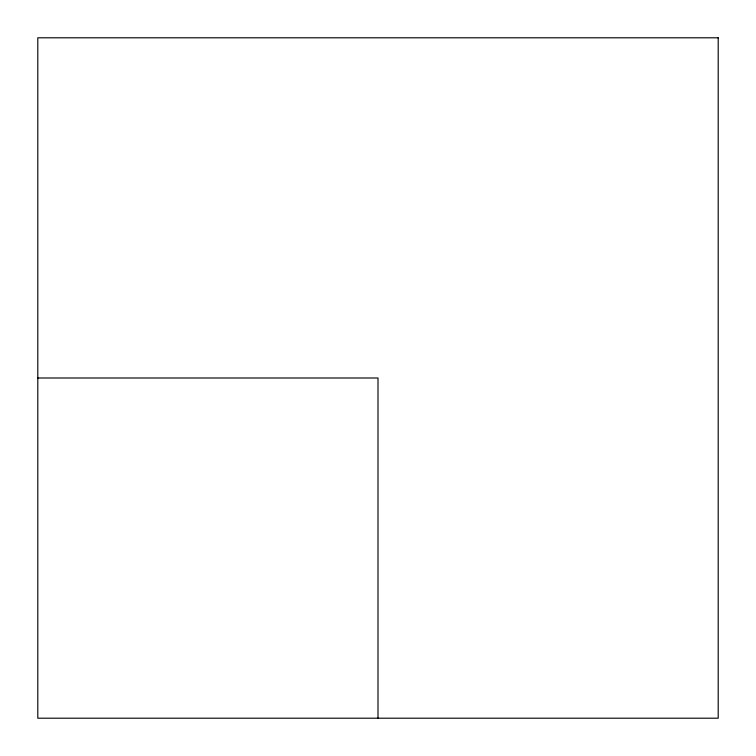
<?xml version="1.0" encoding="UTF-8"?>
<svg xmlns="http://www.w3.org/2000/svg" width="756" height="756" viewBox="0 0 756 756"><rect width="100%" height="100%" fill="white"/><g stroke="black" fill="none" stroke-linecap="round" stroke-linejoin="round"><path stroke-width="1.13" d="M37.8 378L378 378L378 718.2M718.2 37.8L37.8 37.8L37.8 718.2L718.2 718.2L718.2 37.8"/></g></svg>
